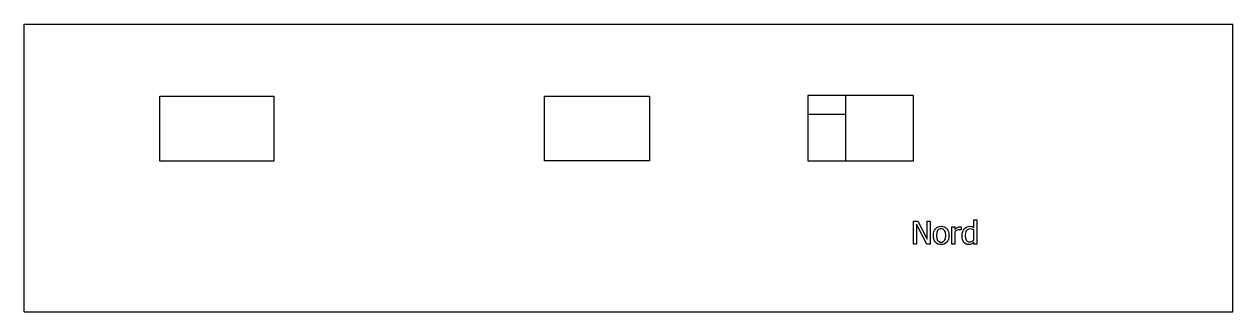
# Model space of a CAD drawing. Header units: inches. Extents: x -6.3 to 6.3, y -1.5 to 1.5.
import ezdxf

# ---------------------------------------------------------------- set-up
doc = ezdxf.new("R2010")
doc.units = ezdxf.units.IN
doc.header["$MEASUREMENT"] = 0

msp = doc.modelspace()

# ---------------------------------------------------------------- linework, layer by layer
for p, q in [((-6.31, -1.5), (-6.31, 1.5)), ((-6.31, 1.5), (6.31, 1.5)), ((6.31, -1.5), (6.31, 1.5)), ((-4.894, 0.07), (-4.894, 0.751)), ((-4.894, 0.751), (-3.703, 0.751)), ((-3.703, 0.751), (-3.703, 0.07)), ((-0.876, 0.074), (-0.876, 0.751)), ((-0.876, 0.751), (0.219, 0.751)), ((0.219, 0.751), (0.219, 0.074)), ((1.872, 0.757), (1.872, 0.558)), ((2.269, 0.757), (1.872, 0.757)), ((2.977, 0.757), (2.269, 0.757)), ((2.269, 0.558), (2.269, 0.757)), ((2.977, 0.074), (2.977, 0.757)), ((2.269, 0.558), (1.872, 0.558)), ((1.872, 0.558), (1.872, 0.074)), ((2.269, 0.074), (2.269, 0.558)), ((-3.703, 0.07), (-4.894, 0.07)), ((0.219, 0.074), (-0.876, 0.074)), ((1.872, 0.074), (2.269, 0.074)), ((2.269, 0.074), (2.977, 0.074)), ((2.977, -0.794), (2.977, -0.553)), ((2.977, -0.553), (3.022, -0.553)), ((3.007, -0.586), (3.007, -0.794)), ((3.114, -0.794), (3.007, -0.586)), ((3.022, -0.553), (3.12, -0.744)), ((3.12, -0.744), (3.12, -0.553)), ((3.12, -0.553), (3.15, -0.553)), ((3.15, -0.553), (3.15, -0.794)), ((3.206, -0.633), (3.218, -0.622)), ((3.218, -0.622), (3.232, -0.614)), ((3.232, -0.614), (3.247, -0.609)), ((3.247, -0.609), (3.264, -0.608)), ((3.264, -0.608), (3.282, -0.609)), ((3.282, -0.609), (3.297, -0.614)), ((3.297, -0.614), (3.311, -0.622)), ((3.311, -0.622), (3.323, -0.633)), ((3.377, -0.794), (3.377, -0.613)), ((3.377, -0.613), (3.407, -0.613)), ((3.407, -0.613), (3.407, -0.64)), ((3.407, -0.64), (3.423, -0.627)), ((3.423, -0.627), (3.436, -0.619)), ((3.436, -0.619), (3.448, -0.614)), ((3.448, -0.614), (3.46, -0.613)), ((3.46, -0.613), (3.467, -0.613)), ((3.467, -0.613), (3.473, -0.614)), ((3.473, -0.614), (3.473, -0.646)), ((3.507, -0.633), (3.518, -0.623)), ((3.518, -0.623), (3.531, -0.615)), ((3.531, -0.615), (3.545, -0.61)), ((3.545, -0.61), (3.56, -0.608)), ((3.56, -0.608), (3.584, -0.611)), ((3.584, -0.611), (3.605, -0.62)), ((3.605, -0.62), (3.605, -0.542)), ((3.605, -0.542), (3.636, -0.542)), ((3.636, -0.542), (3.636, -0.794)), ((3.183, -0.704), (3.185, -0.682)), ((3.185, -0.724), (3.183, -0.704)), ((3.185, -0.682), (3.189, -0.663)), ((3.189, -0.743), (3.185, -0.724)), ((3.189, -0.663), (3.196, -0.647)), ((3.196, -0.759), (3.189, -0.743)), ((3.196, -0.647), (3.206, -0.633)), ((3.218, -0.673), (3.215, -0.704)), ((3.215, -0.704), (3.218, -0.734)), ((3.222, -0.661), (3.218, -0.673)), ((3.218, -0.734), (3.222, -0.745)), ((3.228, -0.651), (3.222, -0.661)), ((3.222, -0.745), (3.228, -0.755)), ((3.235, -0.644), (3.228, -0.651)), ((3.228, -0.755), (3.235, -0.763)), ((3.243, -0.638), (3.235, -0.644)), ((3.253, -0.635), (3.243, -0.638)), ((3.264, -0.634), (3.253, -0.635)), ((3.276, -0.635), (3.264, -0.634)), ((3.285, -0.638), (3.276, -0.635)), ((3.294, -0.644), (3.285, -0.638)), ((3.301, -0.651), (3.294, -0.644)), ((3.294, -0.763), (3.301, -0.756)), ((3.307, -0.661), (3.301, -0.651)), ((3.301, -0.756), (3.307, -0.746)), ((3.311, -0.673), (3.307, -0.661)), ((3.307, -0.746), (3.311, -0.734)), ((3.314, -0.704), (3.311, -0.673)), ((3.311, -0.734), (3.314, -0.704)), ((3.323, -0.633), (3.333, -0.647)), ((3.333, -0.647), (3.34, -0.663)), ((3.34, -0.744), (3.333, -0.76)), ((3.34, -0.663), (3.344, -0.682)), ((3.344, -0.725), (3.34, -0.744)), ((3.344, -0.682), (3.345, -0.704)), ((3.345, -0.704), (3.344, -0.725)), ((3.418, -0.656), (3.407, -0.665)), ((3.407, -0.665), (3.407, -0.794)), ((3.43, -0.65), (3.418, -0.656)), ((3.442, -0.646), (3.43, -0.65)), ((3.455, -0.644), (3.442, -0.646)), ((3.464, -0.644), (3.455, -0.644)), ((3.471, -0.646), (3.464, -0.644)), ((3.473, -0.646), (3.471, -0.646)), ((3.484, -0.705), (3.485, -0.683)), ((3.485, -0.726), (3.484, -0.705)), ((3.485, -0.683), (3.49, -0.664)), ((3.489, -0.745), (3.485, -0.726)), ((3.495, -0.762), (3.489, -0.745)), ((3.49, -0.664), (3.497, -0.647)), ((3.497, -0.647), (3.507, -0.633)), ((3.519, -0.675), (3.515, -0.704)), ((3.515, -0.704), (3.518, -0.732)), ((3.518, -0.732), (3.525, -0.753)), ((3.523, -0.663), (3.519, -0.675)), ((3.529, -0.653), (3.523, -0.663)), ((3.525, -0.753), (3.531, -0.761)), ((3.536, -0.646), (3.529, -0.653)), ((3.544, -0.64), (3.536, -0.646)), ((3.554, -0.637), (3.544, -0.64)), ((3.565, -0.636), (3.554, -0.637)), ((3.585, -0.638), (3.565, -0.636)), ((3.605, -0.645), (3.585, -0.638)), ((3.594, -0.758), (3.605, -0.75)), ((3.605, -0.75), (3.605, -0.645)), ((3.007, -0.794), (2.977, -0.794)), ((3.15, -0.794), (3.114, -0.794)), ((3.205, -0.773), (3.196, -0.759)), ((3.217, -0.785), (3.205, -0.773)), ((3.231, -0.793), (3.217, -0.785)), ((3.247, -0.797), (3.231, -0.793)), ((3.235, -0.763), (3.243, -0.768)), ((3.243, -0.768), (3.253, -0.772)), ((3.264, -0.799), (3.247, -0.797)), ((3.253, -0.772), (3.264, -0.773)), ((3.264, -0.773), (3.276, -0.772)), ((3.282, -0.798), (3.264, -0.799)), ((3.276, -0.772), (3.285, -0.768)), ((3.297, -0.793), (3.282, -0.798)), ((3.285, -0.768), (3.294, -0.763)), ((3.311, -0.785), (3.297, -0.793)), ((3.323, -0.774), (3.311, -0.785)), ((3.333, -0.76), (3.323, -0.774)), ((3.407, -0.794), (3.377, -0.794)), ((3.502, -0.775), (3.495, -0.762)), ((3.512, -0.785), (3.502, -0.775)), ((3.524, -0.793), (3.512, -0.785)), ((3.537, -0.798), (3.524, -0.793)), ((3.531, -0.761), (3.539, -0.766)), ((3.551, -0.799), (3.537, -0.798)), ((3.539, -0.766), (3.548, -0.769)), ((3.548, -0.769), (3.558, -0.77)), ((3.567, -0.797), (3.551, -0.799)), ((3.558, -0.77), (3.57, -0.769)), ((3.581, -0.793), (3.567, -0.797)), ((3.57, -0.769), (3.582, -0.765)), ((3.593, -0.785), (3.581, -0.793)), ((3.582, -0.765), (3.594, -0.758)), ((3.605, -0.776), (3.593, -0.785)), ((3.605, -0.794), (3.605, -0.776)), ((3.636, -0.794), (3.605, -0.794)), ((-6.31, -1.5), (6.31, -1.5))]:
    msp.add_line(p, q)

doc.saveas('drawing.dxf')
